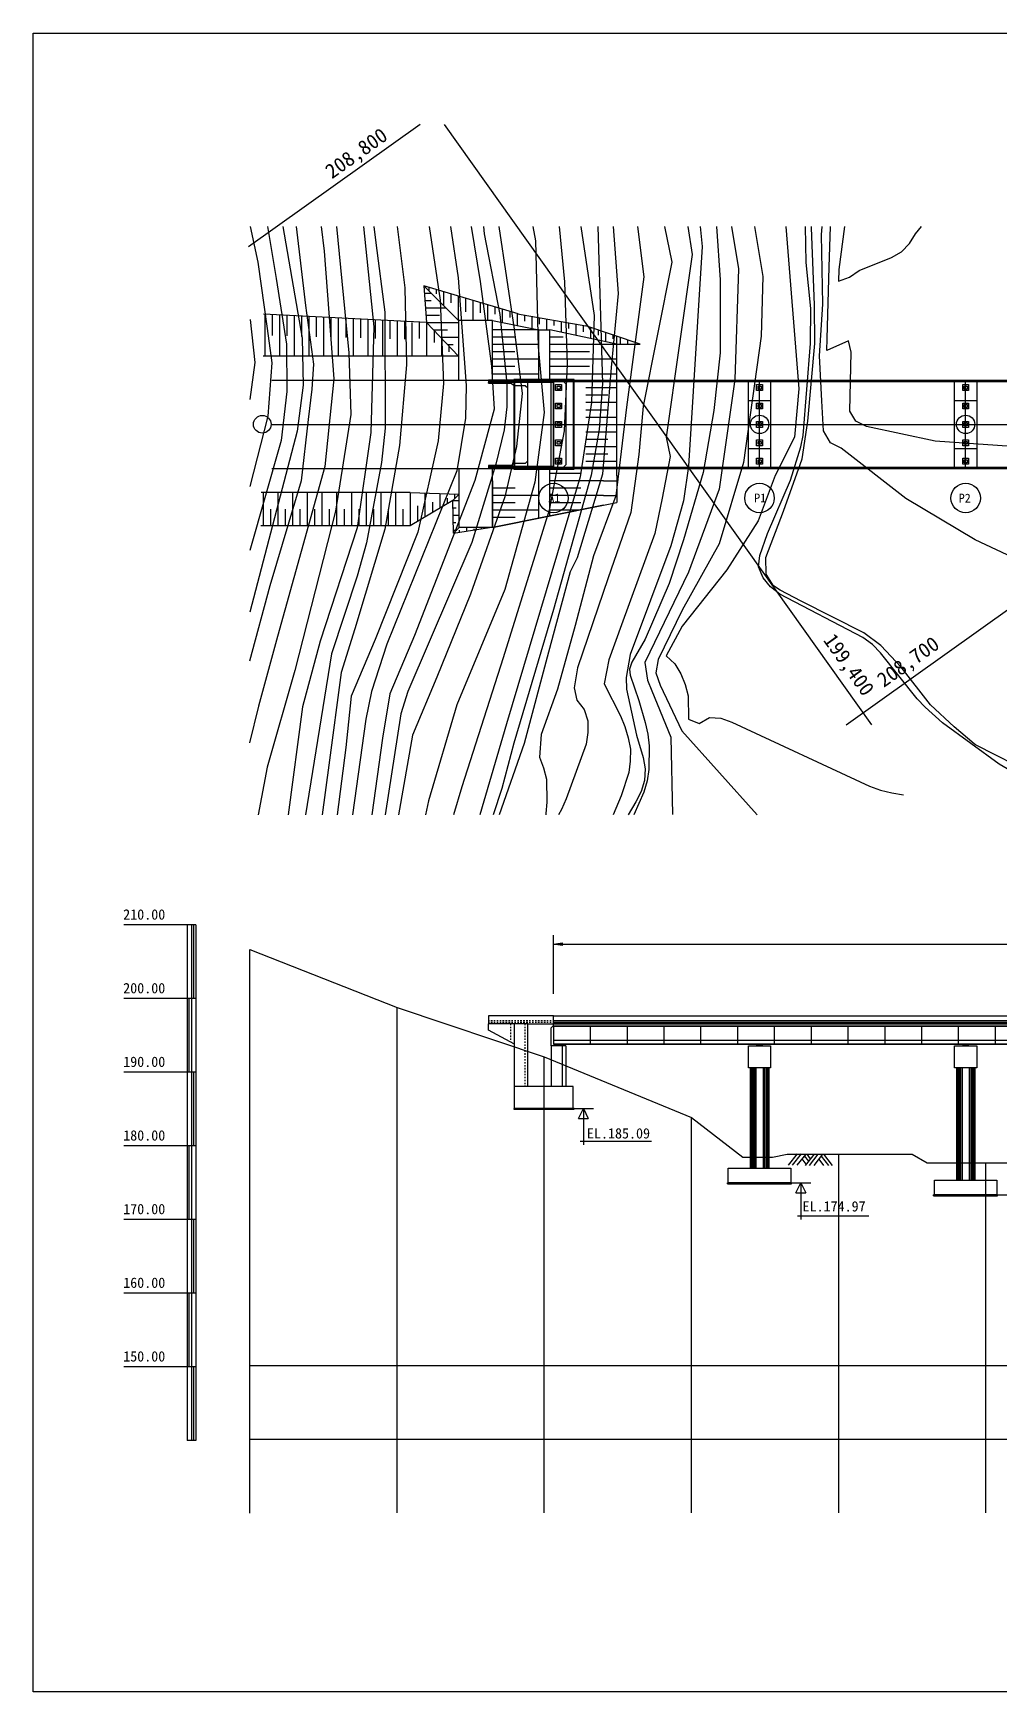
# Model space of a CAD drawing. Extents: x 472825 to 758326, y -652395 to -427188.
# Drawn here: x 472825 to 604153, y -652395 to -427188 of the extents above; entities that cross this region are included whole.
import ezdxf

# ---------------------------------------------------------------- set-up
doc = ezdxf.new("R2010")
doc.units = 0
for name, color, linetype in [('3D_Contour', 7, 'Continuous'), ('Adojoint Line', 7, 'Continuous'), ('Concrete', 7, 'Continuous'), ('Default', 7, 'Continuous'), ('Dimension Line', 7, 'Continuous'), ('Shoe', 7, 'Continuous'), ('Steel Girder', 7, 'Continuous')]:
    doc.layers.add(name, color=color, linetype=linetype)

msp = doc.modelspace()

# ---------------------------------------------------------------- linework, layer by layer
at = {"layer": '3D_Contour'}
for p, q in [((502324, -453423), (503338, -458284)), ((504642, -453423), (505857, -460492)), ((506765, -453423), (509383, -468577)), ((508554, -453423), (509803, -464152)), ((511931, -453423), (512363, -456802)), ((514043, -453423), (515719, -470594)), ((517698, -453423), (519097, -467046)), ((519123, -453423), (519357, -455675)), ((522278, -453423), (523320, -461753)), ((526625, -453423), (528140, -463452)), ((529529, -453423), (530543, -460413)), ((532329, -453423), (533569, -460922)), ((534015, -453423), (534092, -454434)), ((534092, -454434), (536211, -465387)), ((536096, -453423), (538153, -467356)), ((540704, -453423), (541050, -455395)), ((544291, -453423), (545008, -460949)), ((547227, -453423), (549023, -465517)), ((549524, -453423), (550170, -474743)), ((551622, -453423), (552319, -462542)), ((554916, -453423), (555794, -460250)), ((558616, -453423), (559570, -458260)), ((561769, -453423), (562366, -457238)), ((563443, -453423), (563706, -456173)), ((565648, -453423), (566158, -460700)), ((575066, -453423), (576845, -475457)), ((577824, -458306), (577762, -453423)), ((578559, -453633), (578561, -453423)), ((578961, -464090), (578559, -453633)), ((579942, -454575), (580014, -453423)), ((580114, -463968), (579942, -454575)), ((580947, -458967), (581146, -453423)), ((583047, -453423), (582282, -459255)), ((591897, -455757), (592701, -454423)), ((592701, -454423), (593519, -453423)), ((512363, -456802), (513676, -474137)), ((519357, -455675), (520614, -465056)), ((541050, -455395), (541415, -469796)), ((563706, -456173), (561861, -485998)), ((589428, -457651), (590789, -456891)), ((590789, -456891), (591897, -455757)), ((503338, -458284), (504603, -467280)), ((559570, -458260), (555719, -477826)), ((562366, -457238), (558816, -482053)), ((578460, -464558), (577824, -458306)), ((580684, -468645), (580947, -458967)), ((582282, -459255), (582255, -460871)), ((583717, -460321), (585040, -459403)), ((585040, -459403), (589428, -457651)), ((505857, -460492), (507252, -469395)), ((530543, -460413), (531644, -475039)), ((533569, -460922), (535091, -472398)), ((545008, -460949), (545355, -472121)), ((555794, -460250), (553439, -477952)), ((566158, -460700), (566143, -470570)), ((582255, -460871), (583717, -460321)), ((523320, -461753), (523559, -472240)), ((528140, -463452), (528580, -474754)), ((552319, -462542), (551360, -472570)), ((502286, -466072), (502940, -471890)), ((509803, -464152), (510911, -472117)), ((520614, -465056), (520643, -480814)), ((536211, -465387), (537168, -474762)), ((549023, -465517), (548700, -477350)), ((578439, -469336), (578460, -464558)), ((579005, -469338), (578961, -464090)), ((579653, -470989), (580114, -463968)), ((504603, -467280), (505267, -471951)), ((519097, -467046), (518684, -481424)), ((538153, -467356), (539246, -476093)), ((507252, -469395), (507281, -475846)), ((509383, -468577), (509498, -474978)), ((515719, -470594), (515977, -478969)), ((541415, -469796), (542255, -478713)), ((566143, -470570), (565293, -478408)), ((577420, -481813), (578439, -469336)), ((578059, -479884), (579005, -469338)), ((580657, -470261), (580684, -468645)), ((583594, -468954), (580657, -470261)), ((583934, -470517), (583594, -468954)), ((583766, -478519), (583934, -470517)), ((502940, -471890), (502274, -476910)), ((505267, -471951), (504718, -479194)), ((510911, -472117), (510670, -475518)), ((523559, -472240), (522610, -483194)), ((535091, -472398), (535445, -478237)), ((545355, -472121), (544948, -481166)), ((551360, -472570), (550157, -487081)), ((579965, -477114), (579653, -470989)), ((509498, -474978), (508682, -481208)), ((513676, -474137), (512459, -486043)), ((528580, -474754), (527836, -482516)), ((531644, -475039), (531565, -479478)), ((537168, -474762), (537172, -477939)), ((550170, -474743), (549718, -480984)), ((507281, -475846), (506502, -482491)), ((510670, -475518), (510196, -479662)), ((539246, -476093), (538480, -483306)), ((548700, -477350), (547123, -487425)), ((576845, -475457), (576256, -482041)), ((580210, -481163), (579965, -477114)), ((504718, -479194), (502262, -488741)), ((510196, -479662), (509249, -487949)), ((515977, -478969), (513892, -492070)), ((531565, -479478), (530369, -486605)), ((535445, -478237), (532817, -487905)), ((537172, -477939), (536814, -481055)), ((542255, -478713), (540998, -488167)), ((553439, -477952), (551982, -490004)), ((555719, -477826), (555130, -484409)), ((565293, -478408), (563827, -486845)), ((584577, -479882), (583766, -478519)), ((508682, -481208), (502244, -505782)), ((518684, -481424), (516846, -494337)), ((520643, -480814), (520167, -485487)), ((536814, -481055), (535702, -485715)), ((544948, -481166), (542924, -491939)), ((549718, -480984), (548637, -487206)), ((577138, -483365), (577420, -481813)), ((577308, -485000), (578059, -479884)), ((581155, -482799), (580210, -481163)), ((586022, -480583), (584577, -479882)), ((595350, -482594), (586022, -480583)), ((506502, -482491), (502252, -497433)), ((522610, -483194), (520592, -494529)), ((527836, -482516), (525075, -494944)), ((538480, -483306), (536886, -490151)), ((558816, -482053), (559361, -484661)), ((576256, -482041), (573629, -487264)), ((575715, -487865), (577138, -483365)), ((582599, -483550), (581155, -482799)), ((591388, -490389), (582599, -483550)), ((639152, -485581), (595350, -482594)), ((512459, -486043), (506038, -509085)), ((520167, -485487), (518130, -496381)), ((535702, -485715), (532430, -496322)), ((555130, -484409), (554022, -492247)), ((559361, -484661), (558300, -490341)), ((561861, -485998), (561171, -490665)), ((574778, -492082), (577308, -485000)), ((509249, -487949), (504965, -502237)), ((530369, -486605), (520863, -510126)), ((532817, -487905), (524612, -508977)), ((540998, -488167), (536893, -502707)), ((547123, -487425), (537153, -520977)), ((548637, -487206), (543526, -505434)), ((550157, -487081), (546727, -498414)), ((563827, -486845), (561169, -495970)), ((573629, -487264), (571315, -493408)), ((572594, -495099), (575715, -487865)), ((536886, -490151), (532221, -503371)), ((551982, -490004), (548966, -498145)), ((558300, -490341), (557291, -495111)), ((561171, -490665), (559463, -496781)), ((600816, -495987), (591388, -490389)), ((513892, -492070), (508368, -513700)), ((542924, -491939), (536666, -512005)), ((554022, -492247), (550929, -501142)), ((572382, -498369), (574778, -492082)), ((516846, -494337), (511818, -509719)), ((520592, -494529), (516540, -508074)), ((525075, -494944), (519299, -509533)), ((557291, -495111), (552742, -507512)), ((571315, -493408), (567059, -500050)), ((571566, -498103), (572594, -495099)), ((518130, -496381), (516864, -500929)), ((532430, -496322), (523708, -516583)), ((559463, -496781), (553940, -511570)), ((561169, -495970), (559237, -501927)), ((606610, -498674), (600816, -495987)), ((546727, -498414), (545798, -500316)), ((548966, -498145), (546454, -507596)), ((571384, -499657), (571566, -498103)), ((571990, -501128), (571384, -499657)), ((572416, -500641), (572382, -498369)), ((516864, -500929), (513379, -511443)), ((545798, -500316), (542832, -511233)), ((550929, -501142), (546778, -513358)), ((559237, -501927), (555966, -509451)), ((567059, -500050), (560990, -507714)), ((573013, -502340), (571990, -501128)), ((573381, -502237), (572416, -500641)), ((504965, -502237), (502236, -512471)), ((532221, -503371), (527667, -514609)), ((536893, -502707), (530366, -518396)), ((574243, -503342), (573013, -502340)), ((574312, -502802), (573381, -502237)), ((585550, -509234), (574243, -503342)), ((577142, -504309), (574312, -502802)), ((585681, -508625), (577142, -504309)), ((543526, -505434), (538109, -523611)), ((516540, -508074), (514659, -513981)), ((546454, -507596), (544076, -516253)), ((552742, -507512), (551020, -512263)), ((560990, -507714), (558829, -511746)), ((587966, -510349), (585681, -508625)), ((506038, -509085), (503446, -518545)), ((511818, -509719), (509429, -518653)), ((519299, -509533), (516011, -517205)), ((520863, -510126), (518779, -516559)), ((524612, -508977), (521286, -516872)), ((555966, -509451), (554149, -512588)), ((586831, -510188), (585550, -509234)), ((587956, -511302), (586831, -510188)), ((590765, -513279), (587966, -510349)), ((513379, -511443), (509824, -533308)), ((536666, -512005), (531052, -529511)), ((542832, -511233), (539516, -523640)), ((546778, -513358), (546318, -516056)), ((551020, -512263), (550400, -515529)), ((553940, -511570), (553373, -514688)), ((554149, -512588), (553842, -513519)), ((558829, -511746), (560005, -512811)), ((560005, -512811), (560824, -514167)), ((592907, -517560), (587956, -511302)), ((594741, -518377), (590765, -513279)), ((508368, -513700), (504611, -526850)), ((514659, -513981), (512986, -526592)), ((527667, -514609), (524344, -522491)), ((550400, -515529), (552624, -519875)), ((553373, -514688), (553455, -516250)), ((553842, -513519), (553910, -514355)), ((553910, -514355), (555098, -517781)), ((560824, -514167), (561425, -515631)), ((561425, -515631), (561816, -517145)), ((516011, -517205), (515282, -524196)), ((518779, -516559), (518039, -520328)), ((521286, -516872), (520270, -522925)), ((523708, -516583), (522780, -519589)), ((544076, -516253), (541859, -522413)), ((546318, -516056), (546676, -517765)), ((546676, -517765), (547698, -519026)), ((553455, -516250), (554771, -522508)), ((555098, -517781), (555989, -520805)), ((561816, -517145), (561870, -520323)), ((593989, -518717), (592907, -517560)), ((503446, -518545), (502225, -523562)), ((509429, -518653), (507477, -533308)), ((522780, -519589), (520649, -533308)), ((530366, -518396), (526516, -531416)), ((547698, -519026), (548197, -520537)), ((552624, -519875), (553225, -521338)), ((563320, -520910), (564688, -520108)), ((564688, -520108), (566247, -520176)), ((566247, -520176), (567740, -520720)), ((596344, -520833), (593989, -518717)), ((597937, -521380), (594741, -518377)), ((518039, -520328), (516214, -533308)), ((537153, -520977), (533489, -533308)), ((541859, -522413), (541616, -525483)), ((548169, -522153), (547937, -523705)), ((548197, -520537), (548169, -522153)), ((553225, -521338), (553666, -522853)), ((555989, -520805), (556334, -522376)), ((556334, -522376), (556516, -523941)), ((561870, -520323), (563320, -520910)), ((567740, -520720), (586441, -529424)), ((604061, -526460), (596344, -520833)), ((600653, -523693), (597937, -521380)), ((515282, -524196), (514147, -533308)), ((520270, -522925), (518855, -533308)), ((524344, -522491), (522460, -533308)), ((539516, -523640), (536117, -533308)), ((538109, -523611), (536509, -529724)), ((547937, -523705), (545224, -531151)), ((553666, -522853), (553962, -524423)), ((553962, -524423), (553942, -526033)), ((554771, -522508), (555711, -525534)), ((556516, -523941), (556463, -527159)), ((600826, -523816), (600653, -523693)), ((609391, -528150), (600826, -523816)), ((504611, -526850), (503372, -533308)), ((512986, -526592), (512100, -533308)), ((541616, -525483), (542166, -526945)), ((542166, -526945), (542563, -528468)), ((553942, -526033), (553760, -527587)), ((555711, -525534), (555951, -527094)), ((606798, -528009), (604061, -526460)), ((542563, -528468), (542621, -531582)), ((553760, -527587), (552721, -530746)), ((555875, -528659), (555436, -530163)), ((556237, -528720), (555798, -530223)), ((555951, -527094), (555875, -528659)), ((556463, -527159), (556237, -528720)), ((526516, -531416), (526121, -533308)), ((531052, -529511), (529949, -533308)), ((536509, -529724), (535340, -533308)), ((545224, -531151), (544587, -532600)), ((552721, -530746), (551624, -533308)), ((555798, -530223), (554420, -533308)), ((555436, -530163), (554685, -531557)), ((586441, -529424), (587942, -529963)), ((587942, -529963), (589497, -530353)), ((589497, -530353), (591050, -530585)), ((542495, -533145), (542454, -533308)), ((542621, -531582), (542495, -533145)), ((544587, -532600), (544206, -533308)), ((554685, -531557), (553651, -533308))]:
    msp.add_line(p, q, dxfattribs=at)
for points in [[(567703, -453423), (568650, -459206), (568145, -474232), (566020, -489116), (561835, -500370), (555903, -512636), (556264, -515017), (556861, -516469), (559450, -522758), (559678, -533258)], [(570816, -453423), (571965, -460235), (571713, -468316), (569315, -485489), (566033, -496529), (560985, -505548), (557740, -512248), (557410, -514021), (557991, -515728), (560950, -521912), (571197, -533308)]]:
    msp.add_lwpolyline(points, dxfattribs=at)
at = {"layer": 'Adojoint Line'}
for p, q in [((538707, -465308), (525884, -461485)), ((525884, -461485), (526282, -466470)), ((530607, -466208), (525884, -461485)), ((525963, -462470), (526869, -462470)), ((526043, -463470), (526894, -463470)), ((526607, -462208), (526607, -461701)), ((527607, -462601), (527607, -461999)), ((528607, -464208), (528607, -462297)), ((529607, -463800), (529607, -462595)), ((530607, -466208), (530607, -462893)), ((531607, -465004), (531607, -463191)), ((532607, -466208), (532607, -463489)), ((533607, -465174), (533607, -463787)), ((526282, -466470), (504122, -465356)), ((504282, -465364), (504282, -471058)), ((505282, -465364), (505282, -468243)), ((506282, -465464), (506282, -471058)), ((507282, -465464), (507282, -468298)), ((508282, -465565), (508282, -471058)), ((509282, -465565), (509282, -468352)), ((510282, -465665), (510282, -471058)), ((511282, -465665), (511282, -468407)), ((512282, -465766), (512282, -471058)), ((512282, -465766), (512282, -471058)), ((513282, -465766), (513282, -468462)), ((514282, -465866), (514282, -471058)), ((515282, -465866), (515282, -468517)), ((516282, -465967), (516282, -471058)), ((517282, -465967), (517282, -468572)), ((518282, -466067), (518282, -471058)), ((519282, -466067), (519282, -468627)), ((520282, -466168), (520282, -471058)), ((521282, -466168), (521282, -468681)), ((526122, -464470), (528869, -464470)), ((526202, -465470), (528009, -465470)), ((534607, -466208), (534607, -464085)), ((535607, -465344), (535607, -464384)), ((536607, -466488), (536607, -464682)), ((537607, -465779), (537607, -464980)), ((538607, -466888), (538607, -465278)), ((538607, -465290), (547907, -466908)), ((539607, -466274), (539607, -465464)), ((540607, -467288), (540607, -465638)), ((541607, -466679), (541607, -465812)), ((542607, -467468), (542607, -465986)), ((543607, -466857), (543607, -466160)), ((522282, -466269), (522282, -471058)), ((523282, -466269), (523282, -468736)), ((524282, -466470), (524282, -471058)), ((525282, -466470), (525282, -468639)), ((526282, -466470), (526282, -471058)), ((526282, -466470), (530607, -471058)), ((526282, -466470), (530607, -466470)), ((527224, -467470), (529121, -467470)), ((527282, -467530), (527282, -469199)), ((535207, -466208), (530607, -466208)), ((530607, -466208), (530607, -474308)), ((535207, -466208), (541507, -467468)), ((535207, -474308), (535207, -466208)), ((541507, -467468), (535207, -467468)), ((541507, -467468), (543007, -467468)), ((541507, -474308), (541507, -467468)), ((552107, -469399), (543007, -467468)), ((543007, -474308), (543007, -467468)), ((544607, -467807), (544607, -466334)), ((545607, -467265), (545607, -466508)), ((546607, -468232), (546607, -466682)), ((547607, -467723), (547607, -466856)), ((555268, -469399), (547907, -466908)), ((548607, -468656), (548607, -467145)), ((549607, -468194), (549607, -467483)), ((550607, -469081), (550607, -467822)), ((551607, -468694), (551607, -468160)), ((552107, -487308), (552107, -468399)), ((528167, -468470), (530607, -468470)), ((528282, -468591), (528282, -471058)), ((529110, -469470), (529878, -469470)), ((529282, -469652), (529282, -470457)), ((538281, -468468), (535207, -468468)), ((541507, -469468), (535207, -469468)), ((538281, -470468), (535207, -470468)), ((544834, -468468), (543007, -468468)), ((552107, -469468), (543007, -469468)), ((548396, -470468), (543007, -470468)), ((552107, -469399), (555268, -469399)), ((552607, -469399), (552607, -468498)), ((553607, -469399), (553607, -468837)), ((530607, -471058), (504057, -471058)), ((541507, -471468), (535207, -471468)), ((538281, -472468), (535207, -472468)), ((552107, -471468), (543007, -471468)), ((548396, -472468), (543007, -472468)), ((505246, -474308), (534707, -474308)), ((541507, -473468), (535207, -473468)), ((552107, -473468), (543007, -473468)), ((547907, -474308), (550907, -474308)), ((547907, -475308), (552107, -475308)), ((547907, -476308), (550907, -476308)), ((547907, -477308), (552107, -477308)), ((547907, -478308), (550907, -478308)), ((547907, -479308), (552107, -479308)), ((505157, -480308), (702758, -480308)), ((547907, -480308), (550907, -480308)), ((547907, -481308), (552107, -481308)), ((547907, -482308), (550907, -482308)), ((547907, -483308), (552107, -483308)), ((505246, -486308), (534707, -486308)), ((530707, -489798), (530707, -486308)), ((535207, -487958), (535207, -486308)), ((541507, -487958), (541507, -486308)), ((543007, -487958), (543007, -486308)), ((547907, -484308), (550907, -484308)), ((547907, -485308), (552107, -485308)), ((535207, -487958), (535207, -494308)), ((535207, -494308), (535207, -487958)), ((541507, -493048), (541507, -487958)), ((541507, -493048), (541507, -487958)), ((547209, -486958), (543007, -486958)), ((543007, -492748), (543007, -487958)), ((543007, -492748), (543007, -487958)), ((550307, -487958), (543007, -487958)), ((550307, -487958), (552107, -487958)), ((552107, -487308), (552107, -490928)), ((524057, -489559), (503823, -489559)), ((504057, -489559), (504057, -494062)), ((506057, -489559), (506057, -494062)), ((508057, -489559), (508057, -494062)), ((510057, -489559), (510057, -494062)), ((512057, -489559), (512057, -494062)), ((514057, -489559), (514057, -494062)), ((516057, -489559), (516057, -494062)), ((518057, -489559), (518057, -494062)), ((520057, -489559), (520057, -494062)), ((522057, -489559), (522057, -494062)), ((523985, -489556), (530707, -489798)), ((524057, -489559), (524057, -494062)), ((529828, -490646), (524057, -494062)), ((526057, -489631), (526057, -492878)), ((527057, -490850), (527057, -492286)), ((528057, -489702), (528057, -491694)), ((529057, -490316), (529057, -491102)), ((530707, -489798), (529828, -490646)), ((529951, -495064), (529828, -490646)), ((529828, -490646), (530707, -490646)), ((530057, -489774), (530057, -490425)), ((530707, -494308), (530707, -489798)), ((538296, -488958), (535207, -488958)), ((541507, -489958), (535207, -489958)), ((547209, -488958), (543007, -488958)), ((550307, -489958), (543007, -489958)), ((550307, -489958), (552107, -489958)), ((550307, -491288), (552107, -490928)), ((505057, -491810), (505057, -494062)), ((507057, -491810), (507057, -494062)), ((509057, -491810), (509057, -494062)), ((511057, -491810), (511057, -494062)), ((513057, -491810), (513057, -494062)), ((515057, -491810), (515057, -494062)), ((517057, -491810), (517057, -494062)), ((519057, -491810), (519057, -494062)), ((521057, -491810), (521057, -494062)), ((523057, -491810), (523057, -494062)), ((525057, -491384), (525057, -493470)), ((529856, -491646), (530281, -491646)), ((529883, -492646), (530707, -492646)), ((538296, -490958), (535207, -490958)), ((550307, -491288), (535207, -494308)), ((535207, -494308), (550307, -491288)), ((541507, -491958), (535207, -491958)), ((538296, -492958), (535207, -492958)), ((547209, -490958), (543007, -490958)), ((546957, -491958), (543007, -491958)), ((524057, -494062), (503772, -494062)), ((529911, -493646), (530253, -493646)), ((529939, -494646), (530369, -494646)), ((529951, -495064), (534832, -494308)), ((529951, -495064), (530707, -494308)), ((535207, -494308), (530707, -494308)), ((530707, -494659), (530707, -494947)), ((531707, -494308), (531707, -494792)), ((532707, -494480), (532707, -494637)), ((533707, -494308), (533707, -494482)), ((576615, -579363), (575409, -580893)), ((577145, -579368), (575939, -580898)), ((577787, -579374), (576580, -580904)), ((577260, -580042), (577813, -580771)), ((577584, -579631), (578138, -580360)), ((578907, -579384), (577701, -580914)), ((577916, -579375), (578406, -580020)), ((579438, -579389), (578232, -580919)), ((580079, -579395), (578873, -580925)), ((579552, -580063), (580215, -580937)), ((579876, -579652), (580856, -580943)), ((580209, -579396), (581387, -580948))]:
    msp.add_line(p, q, dxfattribs=at)
for points in [[(502103, -456160), (525394, -439565)], [(528643, -439575), (586734, -521109)], [(583279, -521109), (696996, -440087)], [(502257, -551584), (522257, -559495), (542257, -566155), (562257, -574435), (569257, -579785), (570257, -579785), (572257, -579815), (573257, -579815), (575257, -579375), (582257, -579375), (592257, -579375), (594257, -580575), (602257, -580575), (622257, -580575)]]:
    msp.add_lwpolyline(points, dxfattribs=at)
msp.add_circle((503957, -480297), 1200, dxfattribs=at)
at = {"layer": 'Concrete'}
for p, q in [((534707, -474308), (692307, -474308)), ((538207, -474308), (534707, -474308)), ((534707, -474308), (534707, -474608)), ((538207, -474408), (534707, -474408)), ((534707, -474479), (692307, -474479)), ((538207, -474488), (534707, -474488)), ((538207, -474608), (534707, -474608)), ((534707, -474708), (534707, -474608)), ((540007, -474208), (538207, -474208)), ((540007, -474308), (538207, -474308)), ((538207, -474308), (538207, -486308)), ((543207, -474208), (540007, -474208)), ((543207, -474308), (540007, -474308)), ((540007, -486308), (540007, -474308)), ((543457, -474208), (543207, -474208)), ((543457, -474308), (543207, -474308)), ((544707, -474308), (543507, -474308)), ((543507, -474308), (543507, -474408)), ((543507, -474408), (543507, -480308)), ((545207, -474308), (544707, -474308)), ((546207, -474308), (545207, -474308)), ((570008, -486307), (570009, -474308)), ((570009, -474308), (573007, -474308)), ((571108, -474908), (571908, -474908)), ((571108, -475707), (571108, -474908)), ((571308, -475508), (571308, -475109)), ((571308, -475109), (571708, -475109)), ((571508, -486308), (571508, -474308)), ((571708, -475109), (571708, -475508)), ((571908, -474908), (571908, -475707)), ((573007, -474308), (573008, -486307)), ((598007, -486307), (598008, -474308)), ((598008, -474308), (601006, -474308)), ((599107, -474908), (599907, -474908)), ((599107, -475707), (599107, -474908)), ((599307, -475508), (599307, -475109)), ((599307, -475109), (599707, -475109)), ((599507, -486308), (599507, -474308)), ((599707, -475109), (599707, -475508)), ((599907, -474908), (599907, -475707)), ((601006, -474308), (601007, -486307)), ((570008, -477058), (573008, -477058)), ((571908, -475707), (571108, -475707)), ((571108, -477408), (571908, -477408)), ((571108, -478207), (571108, -477408)), ((571108, -477408), (571108, -477408)), ((571708, -475508), (571308, -475508)), ((571908, -477408), (571908, -478207)), ((598007, -477058), (601007, -477058)), ((599907, -475707), (599107, -475707)), ((599107, -477408), (599907, -477408)), ((599107, -478207), (599107, -477408)), ((599107, -477408), (599107, -477408)), ((599707, -475508), (599307, -475508)), ((599907, -477408), (599907, -478207)), ((571908, -478207), (571108, -478207)), ((571308, -478008), (571308, -477609)), ((571308, -477609), (571708, -477609)), ((571708, -478008), (571308, -478008)), ((571708, -477609), (571708, -478008)), ((599907, -478207), (599107, -478207)), ((599307, -478008), (599307, -477609)), ((599307, -477609), (599707, -477609)), ((599707, -478008), (599307, -478008)), ((599707, -477609), (599707, -478008)), ((543507, -480308), (543507, -486008)), ((571108, -479908), (571908, -479908)), ((571108, -480707), (571108, -479908)), ((571908, -480707), (571108, -480707)), ((571308, -480508), (571308, -480109)), ((571308, -480109), (571708, -480109)), ((571708, -480508), (571308, -480508)), ((571708, -480109), (571708, -480508)), ((571908, -479908), (571908, -480707)), ((599107, -479908), (599907, -479908)), ((599107, -480707), (599107, -479908)), ((599907, -480707), (599107, -480707)), ((599307, -480508), (599307, -480109)), ((599307, -480109), (599707, -480109)), ((599707, -480508), (599307, -480508)), ((599707, -480109), (599707, -480508)), ((599907, -479908), (599907, -480707)), ((570008, -483558), (573008, -483558)), ((571108, -483207), (571108, -482409)), ((571908, -483207), (571108, -483207)), ((571109, -482408), (571908, -482408)), ((571308, -483008), (571308, -482609)), ((571308, -482609), (571708, -482609)), ((571708, -483008), (571308, -483008)), ((571708, -482609), (571708, -483008)), ((571908, -482408), (571908, -483207)), ((598007, -483558), (601007, -483558)), ((599107, -483207), (599107, -482409)), ((599907, -483207), (599107, -483207)), ((599108, -482408), (599907, -482408)), ((599307, -483008), (599307, -482609)), ((599307, -482609), (599707, -482609)), ((599707, -483008), (599307, -483008)), ((599707, -482609), (599707, -483008)), ((599907, -482408), (599907, -483207)), ((534707, -485908), (534707, -486308)), ((538107, -486008), (534707, -486008)), ((538107, -486128), (534707, -486128)), ((534707, -486136), (692307, -486136)), ((534707, -486136), (692307, -486136)), ((538107, -486208), (534707, -486208)), ((534707, -486308), (692307, -486308)), ((534707, -486308), (692307, -486308)), ((538107, -486308), (534707, -486308)), ((540007, -486308), (538207, -486308)), ((543207, -486308), (540007, -486308)), ((543507, -486308), (543457, -486308)), ((543507, -486008), (543507, -486128)), ((543507, -486128), (543507, -486308)), ((544707, -486308), (543507, -486308)), ((573008, -486307), (570008, -486307)), ((571108, -484908), (571908, -484908)), ((571108, -485707), (571108, -484908)), ((571908, -485707), (571108, -485707)), ((571308, -485508), (571308, -485109)), ((571308, -485109), (571708, -485109)), ((571708, -485508), (571308, -485508)), ((571708, -485109), (571708, -485508)), ((571708, -485508), (571708, -485508)), ((571908, -484908), (571908, -485707)), ((601007, -486307), (598007, -486307)), ((599107, -484908), (599907, -484908)), ((599107, -485707), (599107, -484908)), ((599907, -485707), (599107, -485707)), ((599307, -485508), (599307, -485109)), ((599307, -485109), (599707, -485109)), ((599707, -485508), (599307, -485508)), ((599707, -485109), (599707, -485508)), ((599707, -485508), (599707, -485508)), ((599907, -484908), (599907, -485707)), ((543507, -560606), (534707, -560606)), ((534707, -560606), (534707, -561706)), ((543507, -561706), (543507, -560606)), ((543507, -560606), (683507, -560606)), ((543507, -561976), (543507, -560606)), ((534707, -561256), (534807, -561256)), ((534707, -561476), (534807, -561476)), ((534707, -562556), (534707, -561706)), ((540007, -561706), (534707, -561706)), ((538207, -564456), (534707, -562556)), ((535007, -561256), (535207, -561256)), ((535007, -561476), (535207, -561476)), ((535407, -561256), (535607, -561256)), ((535407, -561476), (535607, -561476)), ((535807, -561256), (536007, -561256)), ((535807, -561476), (536007, -561476)), ((536207, -561256), (536407, -561256)), ((536207, -561476), (536407, -561476)), ((536607, -561256), (536807, -561256)), ((536607, -561476), (536807, -561476)), ((537007, -561256), (537207, -561256)), ((537007, -561476), (537207, -561476)), ((537407, -561256), (537607, -561256)), ((537407, -561476), (537607, -561476)), ((537707, -561885), (537707, -561706)), ((537707, -562285), (537707, -562085)), ((537707, -562685), (537707, -562485)), ((537707, -563085), (537707, -562885)), ((537807, -561256), (538007, -561256)), ((537807, -561476), (538007, -561476)), ((538207, -561256), (538407, -561256)), ((538207, -561476), (538407, -561476)), ((538207, -573186), (538207, -561706)), ((538607, -561256), (538807, -561256)), ((538607, -561476), (538807, -561476)), ((539007, -561256), (539207, -561256)), ((539007, -561476), (539207, -561476)), ((539407, -561256), (539607, -561256)), ((539407, -561476), (539607, -561476)), ((539657, -561886), (539657, -561706)), ((539657, -562286), (539657, -562086)), ((539657, -562686), (539657, -562486)), ((539657, -563086), (539657, -562886)), ((539807, -561256), (540007, -561256)), ((539807, -561476), (540007, -561476)), ((540007, -570186), (540007, -561706)), ((540007, -561706), (543507, -561706)), ((540207, -561256), (540407, -561256)), ((540207, -561476), (540407, -561476)), ((540607, -561256), (540807, -561256)), ((540607, -561476), (540807, -561476)), ((541007, -561256), (541207, -561256)), ((541007, -561476), (541207, -561476)), ((541407, -561256), (541607, -561256)), ((541407, -561476), (541607, -561476)), ((541807, -561256), (542007, -561256)), ((541807, -561476), (542007, -561476)), ((542207, -561256), (542407, -561256)), ((542207, -561476), (542407, -561476)), ((542607, -561256), (542807, -561256)), ((542607, -561476), (542807, -561476)), ((543007, -561256), (543207, -561256)), ((543007, -561476), (543207, -561476)), ((543207, -562226), (543457, -561976)), ((543207, -564686), (543207, -562226)), ((543407, -561256), (543507, -561256)), ((543407, -561476), (543507, -561476)), ((543457, -561976), (543507, -561976)), ((543507, -561256), (683507, -561256)), ((543507, -561476), (683507, -561476)), ((543507, -561626), (683507, -561626)), ((543507, -561976), (543507, -561706)), ((543507, -561706), (683507, -561706)), ((543507, -561956), (683507, -561956)), ((537707, -563485), (537707, -563285)), ((537707, -563885), (537707, -563685)), ((537707, -564185), (537707, -564085)), ((539657, -563486), (539657, -563286)), ((539657, -563886), (539657, -563686)), ((539657, -564286), (539657, -564086)), ((539657, -564686), (539657, -564486)), ((539657, -565086), (539657, -564886)), ((539657, -565086), (539657, -564886)), ((539657, -565086), (539657, -564886)), ((539657, -565086), (539657, -564886)), ((543207, -564686), (543207, -570186)), ((545207, -564686), (543207, -564686)), ((544707, -564686), (544707, -570186)), ((545207, -564686), (545207, -570186)), ((570006, -567685), (570007, -564686)), ((570007, -564686), (573005, -564686)), ((573006, -564686), (573006, -567686)), ((598006, -567685), (598007, -564686)), ((598007, -564686), (601005, -564686)), ((601006, -564686), (601006, -567686)), ((539657, -565486), (539657, -565286)), ((539657, -565486), (539657, -565286)), ((539657, -565486), (539657, -565286)), ((539657, -565486), (539657, -565286)), ((539657, -565886), (539657, -565686)), ((539657, -565886), (539657, -565686)), ((539657, -565886), (539657, -565686)), ((539657, -565886), (539657, -565686)), ((539657, -566286), (539657, -566086)), ((539657, -566686), (539657, -566486)), ((539657, -567086), (539657, -566886)), ((539657, -567486), (539657, -567286)), ((539657, -567886), (539657, -567686)), ((539657, -568286), (539657, -568086)), ((539657, -568686), (539657, -568486)), ((539657, -569086), (539657, -568886)), ((539657, -569486), (539657, -569286)), ((539657, -569886), (539657, -569686)), ((573006, -567686), (570006, -567685)), ((570256, -567686), (570256, -581306)), ((570261, -567686), (570261, -581306)), ((570266, -567686), (570266, -581306)), ((570271, -567686), (570271, -581306)), ((570321, -567686), (570321, -581306)), ((570371, -567686), (570371, -581306)), ((570421, -567686), (570421, -581306)), ((570521, -567686), (570521, -581306)), ((570621, -567686), (570621, -581306)), ((570821, -567686), (570821, -581306)), ((571021, -567686), (571021, -581306)), ((571991, -567686), (571991, -581306)), ((572191, -567686), (572191, -581306)), ((572391, -567686), (572391, -581306)), ((572491, -567686), (572491, -581306)), ((572591, -567686), (572591, -581306)), ((572641, -567686), (572641, -581306)), ((572691, -567686), (572691, -581306)), ((572741, -567686), (572741, -581306)), ((572746, -567686), (572746, -581306)), ((572751, -567686), (572751, -581306)), ((572756, -567686), (572756, -581306)), ((601006, -567686), (598006, -567685)), ((598256, -567686), (598256, -582936)), ((598261, -567686), (598261, -582936)), ((598266, -567686), (598266, -582936)), ((598271, -567686), (598271, -582936)), ((598321, -567686), (598321, -582936)), ((598371, -567686), (598371, -582936)), ((598421, -567686), (598421, -582936)), ((598521, -567686), (598521, -582936)), ((598621, -567686), (598621, -582936)), ((598821, -567686), (598821, -582936)), ((599021, -567686), (599021, -582936)), ((599991, -567686), (599991, -582936)), ((600191, -567686), (600191, -582936)), ((600391, -567686), (600391, -582936)), ((600491, -567686), (600491, -582936)), ((600591, -567686), (600591, -582936)), ((600641, -567686), (600641, -582936)), ((600691, -567686), (600691, -582936)), ((600741, -567686), (600741, -582936)), ((600746, -567686), (600746, -582936)), ((600751, -567686), (600751, -582936)), ((600756, -567686), (600756, -582936)), ((546207, -570186), (538207, -570186)), ((539657, -570186), (539657, -570086)), ((546207, -573186), (546207, -570186)), ((546307, -573186), (538107, -573186)), ((538107, -573186), (538107, -573286)), ((538107, -573286), (546307, -573286)), ((546307, -573286), (546307, -573186)), ((567256, -581306), (575756, -581306)), ((567256, -583306), (567256, -581306)), ((575756, -581306), (575756, -583306)), ((595256, -582936), (603756, -582936)), ((595256, -584936), (595256, -582936)), ((603756, -582936), (603756, -584936)), ((575856, -583306), (567156, -583306)), ((567156, -583406), (567156, -583306)), ((567156, -583406), (575856, -583406)), ((575856, -583406), (575856, -583306)), ((603856, -584936), (595156, -584936)), ((595156, -585036), (595156, -584936)), ((595156, -585036), (603856, -585036)), ((603856, -585036), (603856, -584936))]:
    msp.add_line(p, q, dxfattribs=at)
for points in [[(534707, -474708), (537707, -474708), (538207, -475008), (539657, -475008), (540007, -475358)], [(538107, -486208), (538107, -486408), (546307, -486408), (546307, -474208), (538107, -474208), (538107, -486208)], [(538207, -474208), (543507, -474208)], [(538207, -474208), (543507, -474208)], [(538207, -474208), (543507, -474208)], [(540621, -474408), (538207, -474408)], [(543507, -474488), (538207, -474488)], [(543507, -474608), (538207, -474608)], [(542089, -474408), (540621, -474408)], [(543507, -474408), (542089, -474408)], [(543457, -486308), (543207, -486308), (543207, -474308)], [(543507, -474308), (543457, -474308), (543457, -486308)], [(546207, -474308), (546207, -486308), (544707, -486308)], [(544707, -474308), (545207, -474808), (545207, -485808), (544707, -486308)], [(540007, -485258), (539657, -485608), (538207, -485608), (537707, -485908), (534707, -485908)], [(540354, -486008), (538107, -486008)], [(540355, -486128), (538107, -486128)], [(543507, -486208), (538107, -486208)], [(538207, -486308), (538107, -486308)], [(543507, -486008), (540354, -486008)], [(543507, -486128), (540355, -486128)], [(543507, -486308), (543557, -486308)]]:
    msp.add_lwpolyline(points, dxfattribs=at)
for points in [[(544607, -474908), (544607, -475708), (543807, -475708), (543807, -474908)], [(544407, -475108), (544407, -475508), (544007, -475508), (544007, -475108)], [(544607, -477408), (544607, -478208), (543807, -478208), (543807, -477408)], [(544407, -477608), (544407, -478008), (544007, -478008), (544007, -477608)], [(544607, -479908), (544607, -480708), (543807, -480708), (543807, -479908)], [(544407, -480108), (544407, -480508), (544007, -480508), (544007, -480108)], [(544607, -482408), (544607, -483208), (543807, -483208), (543807, -482408)], [(544407, -482608), (544407, -483008), (544007, -483008), (544007, -482608)], [(544607, -484908), (544607, -485708), (543807, -485708), (543807, -484908)], [(544407, -485108), (544407, -485508), (544007, -485508), (544007, -485108)]]:
    msp.add_lwpolyline(points, close=True, dxfattribs=at)
for centre in [(571508, -480308), (571508, -480308), (599507, -480308), (599507, -480308)]:
    msp.add_circle(centre, 1250, dxfattribs=at)
at = {"layer": 'Default'}
msp.add_lwpolyline([(472825, -427188), (758326, -427188), (758326, -652395), (472825, -652395)], close=True, dxfattribs=at)
at = {"layer": 'Dimension Line'}
for p, q in [((494932, -548276), (485131, -548276)), ((494932, -548276), (493732, -548276)), ((493732, -548276), (493732, -618276)), ((494332, -548276), (494332, -618276)), ((494932, -548276), (494932, -618276)), ((502257, -628104), (502257, -551584)), ((543507, -557606), (543507, -549677)), ((543507, -550877), (683507, -550877)), ((494932, -558276), (485131, -558276)), ((522257, -628104), (522257, -559495)), ((542257, -628104), (542257, -566155)), ((494932, -568276), (485131, -568276)), ((546207, -573186), (548934, -573186)), ((546895, -574536), (547570, -573186)), ((547570, -573186), (547570, -578136)), ((547570, -573186), (548245, -574536)), ((546895, -574536), (548245, -574536)), ((562257, -628104), (562257, -574435)), ((494932, -578276), (485131, -578276)), ((556807, -577686), (547120, -577686)), ((582257, -628104), (582257, -579375)), ((602257, -628104), (602257, -580575)), ((575757, -583306), (578484, -583306)), ((576445, -584656), (577120, -583306)), ((576445, -584656), (577795, -584656)), ((577120, -583306), (577795, -584656)), ((577120, -583306), (577120, -588256)), ((603757, -584936), (606284, -584936)), ((494932, -588276), (485131, -588276)), ((586357, -587806), (576670, -587806)), ((494932, -598276), (485131, -598276)), ((494932, -608276), (485131, -608276)), ((502257, -608104), (624635, -608104)), ((517799, -608104), (640177, -608104)), ((494932, -618276), (493732, -618276)), ((502257, -618104), (615598, -618104)), ((535908, -618104), (649249, -618104))]:
    msp.add_line(p, q, dxfattribs=at)
for points in [[(494632, -558276), (494632, -548276)], [(502257, -628128), (502257, -551584)], [(494032, -568276), (494032, -558276)], [(494632, -578276), (494632, -568276)], [(494032, -588276), (494032, -578276)], [(494632, -598276), (494632, -588276)], [(494032, -608276), (494032, -598276)], [(494632, -618276), (494632, -608276)]]:
    msp.add_lwpolyline(points, dxfattribs=at)
msp.add_lwpolyline([(544707, -550677), (544707, -551077), (543507, -550877)], close=True, dxfattribs=at)
for centre in [(543506, -490306), (571507, -490306), (599506, -490306)]:
    msp.add_circle(centre, 1998, dxfattribs=at)
at = {"layer": 'Shoe'}
for p, q in [((544607, -564586), (543807, -564586)), ((543807, -564586), (543807, -564686)), ((544407, -564436), (544007, -564436)), ((544007, -564436), (544007, -564586)), ((544407, -564436), (544407, -564586)), ((544607, -564686), (544607, -564586)), ((571906, -564586), (571106, -564586)), ((571106, -564586), (571106, -564686)), ((571706, -564436), (571306, -564436)), ((571306, -564436), (571306, -564586)), ((571706, -564436), (571706, -564586)), ((571906, -564686), (571906, -564586)), ((599906, -564586), (599106, -564586)), ((599106, -564586), (599106, -564686)), ((599706, -564436), (599306, -564436)), ((599306, -564436), (599306, -564586)), ((599706, -564436), (599706, -564586)), ((599906, -564686), (599906, -564586))]:
    msp.add_line(p, q, dxfattribs=at)
at = {"layer": 'Steel Girder'}
for p, q in [((543507, -561976), (683507, -561976)), ((543507, -561976), (543507, -564436)), ((543507, -562006), (683507, -562006)), ((548507, -561976), (548507, -564436)), ((553507, -561976), (553507, -564436)), ((558507, -561976), (558507, -564436)), ((563507, -561976), (563507, -564436)), ((568507, -561976), (568507, -564436)), ((573507, -561976), (573507, -564436)), ((578507, -561976), (578507, -564436)), ((583507, -561976), (583507, -564436)), ((588507, -561976), (588507, -564436)), ((593507, -561976), (593507, -564436)), ((598507, -561976), (598507, -564436)), ((603507, -561976), (603507, -564436)), ((543507, -563894), (683507, -563894)), ((543507, -564406), (683507, -564406)), ((543507, -564436), (683507, -564436))]:
    msp.add_line(p, q, dxfattribs=at)

# ---------------------------------------------------------------- texts
at = {"layer": 'Adojoint Line'}
for s, rotation, p in [('208,800', 35.46947, (513413, -447043)), ('199,400', 305.46947, (580091, -509623)), ('208,700', 35.46947, (588381, -516096))]:
    msp.add_text(s, height=2000, rotation=rotation, dxfattribs=at).set_placement(p)
at = {"layer": 'Dimension Line'}
for s, p in [('A1', (542808, -490890)), ('P1', (570776, -490891)), ('P2', (598568, -490912))]:
    msp.add_text(s, height=1200, rotation=359.93921, dxfattribs=at).set_placement(p)
for s, p in [('210.00', (485057, -547546)), ('200.00', (485057, -557546)), ('190.00', (485057, -567546)), ('180.00', (485057, -577546)), ('EL.185.09', (548059, -577265)), ('170.00', (485057, -587546)), ('EL.174.97', (577348, -587176)), ('160.00', (485057, -597546)), ('150.00', (485057, -607546))]:
    msp.add_text(s, height=1400, dxfattribs=at).set_placement(p)

doc.saveas('drawing.dxf')
